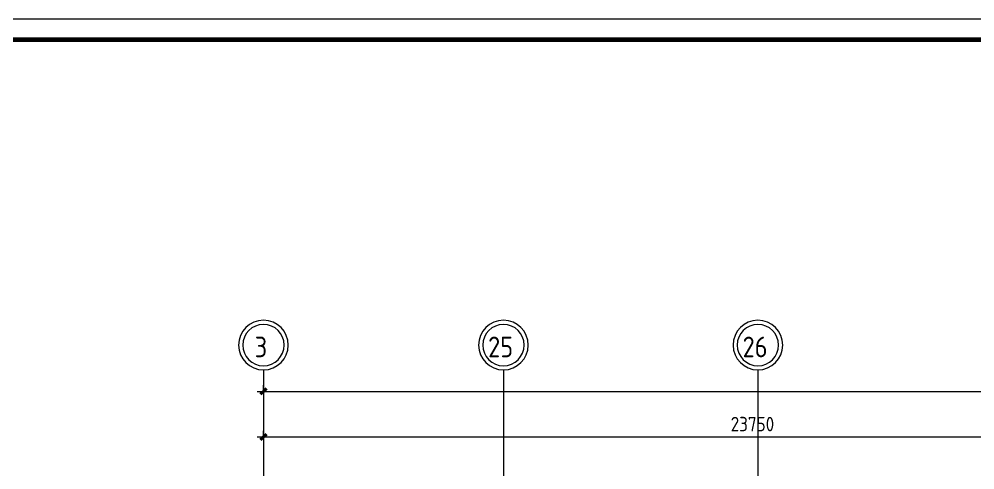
# Model space of a CAD drawing. Header units: millimetres. Extents: x -259809 to 472825, y -397243 to 31861.
# Drawn here: x 245266 to 268364, y -320521 to -309617 of the extents above; entities that cross this region are included whole.
import ezdxf

# ---------------------------------------------------------------- set-up
doc = ezdxf.new("R2010")
doc.units = ezdxf.units.MM
doc.linetypes.add('ADSK_Линия сетки', pattern=[25, 20, -2.5, 0, -2.5])
for name, color, linetype, lineweight in [('Оси', 252, 'Continuous', 9), ('ОФ_рамка', 8, 'Continuous', 60), ('Размеры', 7, 'Continuous', 9)]:
    doc.layers.add(name, color=color, linetype=linetype, lineweight=lineweight)
doc.styles.add('GOST Common', font='', dxfattribs={"width": 0.9, "height": 500})
doc.styles.add('GOST Common_1', font='', dxfattribs={"height": 250})
doc.styles.get('GOST Common').set_extended_font_data('GOST type B')
doc.styles.get('GOST Common_1').set_extended_font_data('GOST type B')

# ---------------------------------------------------------------- blocks, each defined once
blk = doc.blocks.new('А0')
at = {"layer": 'ОФ_рамка', "color": 0, "linetype": 'Continuous', "lineweight": 5, "ltscale": 100}
blk.add_lwpolyline([(341068, -309617), (222168, -309617)], dxfattribs=at)
at = {"layer": 'ОФ_рамка', "color": 0, "linetype": 'Continuous', "ltscale": 100}
blk.add_lwpolyline([(340568, -310117), (224168, -310117)], dxfattribs=at)
blk = doc.blocks.new('3 этаж')
at = {"layer": 'Оси', "color": 251, "linetype": 'ADSK_Линия сетки', "ltscale": 200, "true_color": 0x636466}
for p, q in [((251171, 34587), (251171, 13337)), ((256971, 34587), (256971, 13337)), ((263121, 34587), (263121, 13337))]:
    blk.add_line(p, q, dxfattribs=at)
at = {"layer": 'Оси', "color": 251, "lineweight": 20, "true_color": 0x636466}
for centre, radius, start, end in [((251171, 35187), 600, 0, 180), ((251171, 35187), 500, 0, 180), ((256971, 35187), 600, 0, 180), ((256971, 35187), 500, 0, 180), ((263121, 35187), 600, 0, 180), ((263121, 35187), 500, 0, 180), ((251171, 35187), 600, 180, 0), ((251171, 35187), 500, 180, 0), ((256971, 35187), 600, 180, 0), ((256971, 35187), 500, 180, 0), ((263121, 35187), 600, 180, 0), ((263121, 35187), 500, 180, 0)]:
    blk.add_arc(centre, radius, start, end, dxfattribs=at)
at = {"layer": 'Размеры', "color": 251, "lineweight": 20, "true_color": 0x636466}
for p, q in [((251171, 34068), (251171, 34218)), ((251021, 34068), (304921, 34068)), ((251171, 34068), (251171, 34018)), ((251171, 32964), (251171, 33114)), ((251021, 32964), (274921, 32964)), ((251171, 32964), (251171, 32914))]:
    blk.add_line(p, q, dxfattribs=at)
at = {"layer": 'Размеры', "color": 251, "lineweight": 40, "true_color": 0x636466}
for p, q in [((251171, 34068), (251101, 33997)), ((251171, 34068), (251242, 34139)), ((251171, 32964), (251242, 33034)), ((251171, 32964), (251101, 32893))]:
    blk.add_line(p, q, dxfattribs=at)
at = {"layer": 'Оси', "color": 251, "true_color": 0x636466, "style": 'GOST Common', "width": 0.9}
for s, p in [('3', (250960, 34892)), ('25', (256600, 34892)), ('26', (262750, 34892))]:
    blk.add_text(s, height=500, dxfattribs=at).set_placement(p)
at = {"layer": 'Размеры', "color": 251, "true_color": 0x636466, "style": 'GOST Common_1', "width": 0.9}
blk.add_text('23750', height=350, dxfattribs=at).set_placement((262463, 33101))

msp = doc.modelspace()

# ---------------------------------------------------------------- block references
msp.add_blockref('3 этаж', (0, -352689))
at = {"layer": 'ОФ_рамка', "color": 0, "lineweight": -2}
msp.add_blockref('А0', (0, 0), dxfattribs=at)

doc.saveas('drawing.dxf')
